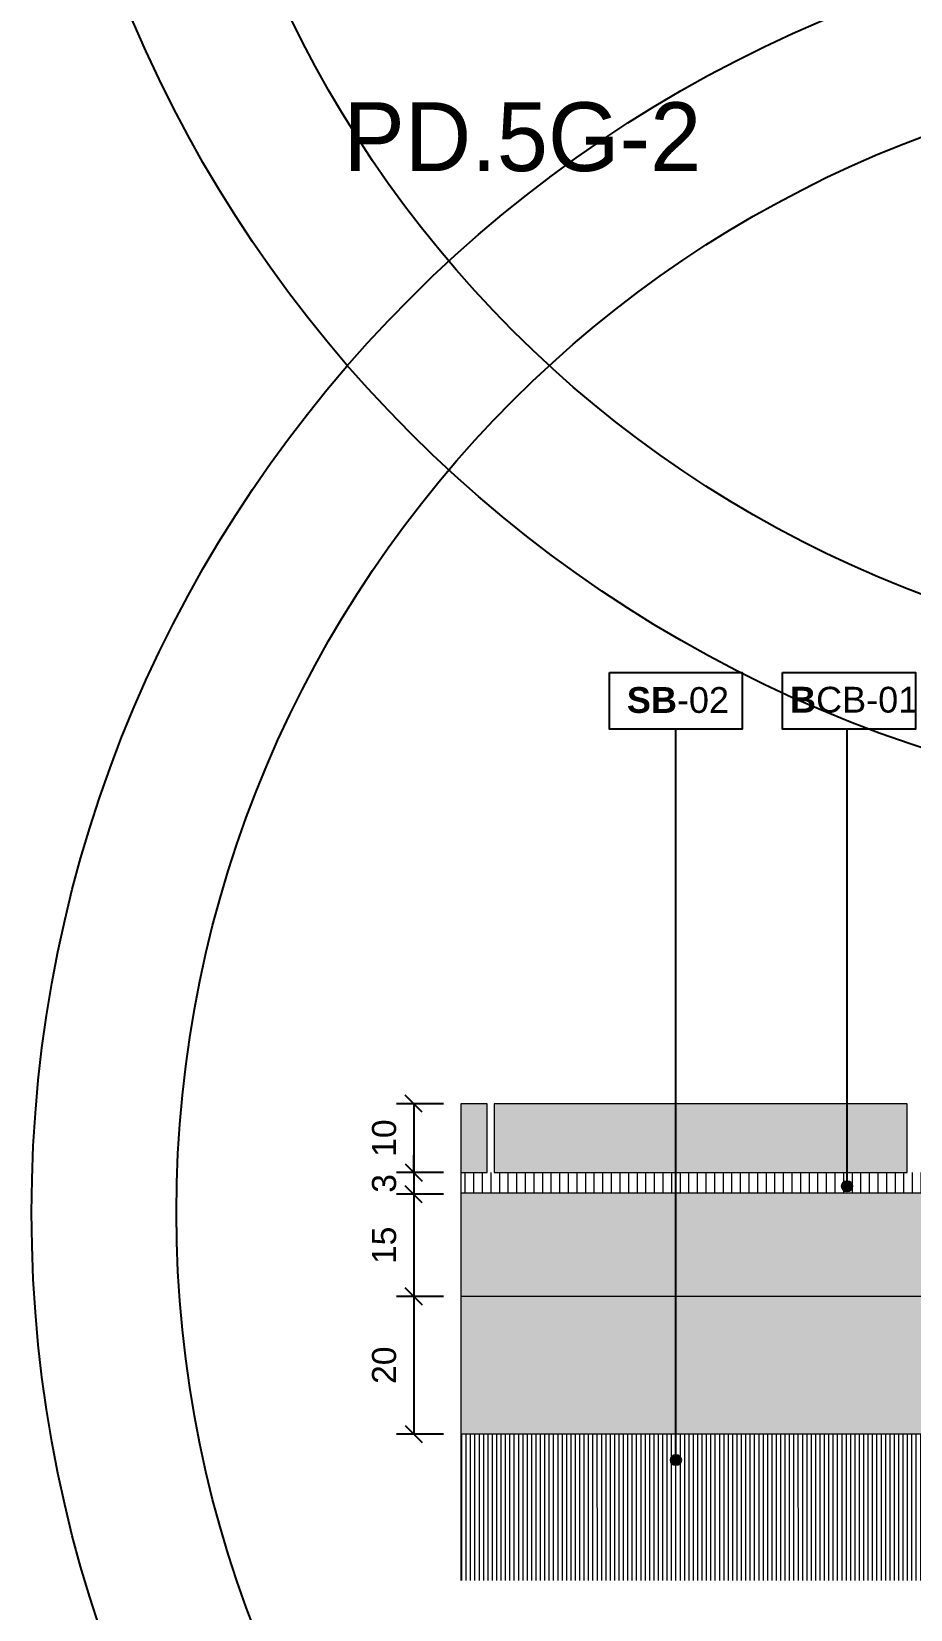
# Model space of a CAD drawing. Header units: metres. Extents: x -325 to 301, y -147 to 149.
# Drawn here: x 62.541 to 63.818, y 57.569 to 59.862 of the extents above; entities that cross this region are included whole.
import ezdxf

# ---------------------------------------------------------------- set-up
doc = ezdxf.new("R2010")
doc.units = ezdxf.units.M
doc.layers.get('Defpoints').update_dxf_attribs({"lineweight": 13})
doc.layers.add('-aux', color=50, linetype='Continuous', plot=False)
doc.layers.add('-AUX-TWQ', color=1, linetype='Continuous', plot=False)
doc.layers.add('0-TX-1_25', color=7, linetype='Continuous', true_color=0x3f4f7f)
doc.layers.add('3-TR-paviment fort', color=7, linetype='Continuous', true_color=0xd1d1d1)
for name, color, linetype, lineweight in [('1-CM', 7, 'Continuous', 0), ('2-L-secció', 1, 'Continuous', 0), ('3-TR Seleccionat', 44, 'Continuous', 0), ('3-TR Tot-u', 37, 'Continuous', 0)]:
    doc.layers.add(name, color=color, linetype=linetype, lineweight=lineweight)
doc.layers.add('3-TR sorra granitica', color=7, linetype='Continuous', lineweight=0, true_color=0xf2dac9)
doc.layers.add('3-TR tot_u', color=7, linetype='Continuous', lineweight=5, true_color=0x787878)
doc.layers.add('A-KEYPLAN_HATCH', color=7, linetype='Continuous')
doc.layers.add('A_TEXT_2', color=7, linetype='Continuous')
doc.styles.get("Standard").update_dxf_attribs({"font": 'arial.ttf'})
doc.styles.add('x-llegenda materials$0$ENGRAVERS', font='TT0586M.TTF')
doc.dimstyles.new('ISO-25', dxfattribs={"dimtxt": 0.1, "dimasz": 0.1, "dimexe": 0.1, "dimexo": 0.1, "dimgap": 0.1, "dimtad": 1, "dimdec": 0, "dimlfac": 100, "dimzin": 9, "dimtxsty": 'Standard', "dimblk": 'OBLIQUE', "dimcen": 0.1, "dimadec": 0, "dimazin": 0, "dimtfac": 1, "dimtdec": 0, "dimtmove": 0, "dimatfit": 3, "dimldrblk": 'OBLIQUE', "dimfxl": 1, "dimarcsym": 0})

# ---------------------------------------------------------------- blocks, each defined once
blk = doc.blocks.new('hatch keyplan 2')
at = {"layer": 'A-KEYPLAN_HATCH'}
blk.add_lwpolyline([(0, 0.00548), (0.01287, 0.00548), (0.01287, 0), (0, 0)], close=True, dxfattribs=at)
blk = doc.blocks.new('hatch keyplan')
at = {"layer": 'A-KEYPLAN_HATCH'}
blk.add_blockref('hatch keyplan 2', (1.43058, 0.85215), dxfattribs=at)
blk = doc.blocks.new('SB-02')
at = {"layer": 'A-KEYPLAN_HATCH'}
blk.add_blockref('hatch keyplan', (-1.43058, -0.85215), dxfattribs=at)
at = {"layer": 'A_TEXT_2', "insert": (-0.0008, 0.00408), "char_height": 0.0025, "attachment_point": 1}
blk.add_mtext_dynamic_manual_height_columns('\\pi0.00249;{\\fArial|b1|i0|c0|p34;SB}-02', width=0.0145619, gutter_width=0.015, heights=[0], dxfattribs=at)
blk = doc.blocks.new('B-CB01')
at = {"layer": 'A-KEYPLAN_HATCH'}
blk.add_blockref('hatch keyplan', (-1.43058, -0.85215), dxfattribs=at)
at = {"layer": 'A_TEXT_2', "insert": (-0.0008, 0.00411), "char_height": 0.0025, "attachment_point": 1}
blk.add_mtext_dynamic_manual_height_columns('\\pi0.00152;{\\fArial|b1|i0|c0|p34;B}CB-01', width=0.0145619, gutter_width=0.015, heights=[0], dxfattribs=at)
blk = doc.blocks.new('POINT')
at = {"layer": '0-TX-1_25'}
h = blk.add_hatch(dxfattribs=at)
h.set_pattern_fill('ANGLE', color=256)
h.set_pattern_definition([(0, (-83.747, -12.726), (0, 6.985), [5.08, -1.905]), (90, (-83.747, -12.726), (-6.985, 4e-16), [5.08, -1.905])])
edge = h.paths.add_edge_path()
edge.add_arc((0, 0), 0.0075, 0, 360)
h = blk.add_hatch(color=256, dxfattribs=at)
h.dxf.hatch_style = 1
edge = h.paths.add_edge_path()
edge.add_arc((0, 0), 0.0075, 0, 360)
blk.add_circle((0, 0), 0.0075, dxfattribs=at)
blk = doc.blocks.new('_Oblique')
at = {"color": 0, "lineweight": -2}
blk.add_line((-0.5, -0.5), (0.5, 0.5), dxfattribs=at)
blk = doc.blocks.new('*D1231')
at = {"layer": '0-TX-1_25', "color": 0, "lineweight": -2, "transparency": 16777216}
for p, q in [((63.1393, 58.3042), (63.0709, 58.3042)), ((63.0959, 58.3042), (63.0959, 58.2042)), ((63.1393, 58.2042), (63.0709, 58.2042))]:
    blk.add_line(p, q, dxfattribs=at)
at = {"layer": 'Defpoints', "color": 0, "transparency": 16777216}
for p in [(63.1643, 58.3042), (63.0959, 58.2042), (63.1643, 58.2042)]:
    blk.add_point(p, dxfattribs=at)
at = {"layer": '0-TX-1_25', "color": 0, "lineweight": -2, "transparency": 16777216, "xscale": 0.025, "yscale": 0.025, "zscale": 0.025}
for p, rotation in [((63.0959, 58.3042), 90), ((63.0959, 58.2042), 270)]:
    blk.add_blockref('_Oblique', p, dxfattribs=dict(at, rotation=rotation))
at = {"layer": '0-TX-1_25', "color": 0, "transparency": 16777216, "insert": (63.053, 58.2542), "char_height": 0.035, "attachment_point": 5, "rotation": 90}
blk.add_mtext('10', dxfattribs=at)
blk = doc.blocks.new('*D1232')
at = {"layer": '0-TX-1_25', "color": 0, "lineweight": -2, "transparency": 16777216}
for p, q in [((63.0959, 58.2042), (63.0959, 58.2292)), ((63.1393, 58.2042), (63.0709, 58.2042)), ((63.0959, 58.2042), (63.0959, 58.1726)), ((63.1393, 58.1726), (63.0709, 58.1726)), ((63.0959, 58.1726), (63.0959, 58.1476))]:
    blk.add_line(p, q, dxfattribs=at)
at = {"layer": 'Defpoints', "color": 0, "transparency": 16777216}
for p in [(63.1643, 58.2042), (63.0959, 58.1726), (63.1643, 58.1726)]:
    blk.add_point(p, dxfattribs=at)
at = {"layer": '0-TX-1_25', "color": 0, "lineweight": -2, "transparency": 16777216, "xscale": 0.025, "yscale": 0.025, "zscale": 0.025}
for p, rotation in [((63.0959, 58.2042), 270), ((63.0959, 58.1726), 90)]:
    blk.add_blockref('_Oblique', p, dxfattribs=dict(at, rotation=rotation))
at = {"layer": '0-TX-1_25', "color": 0, "transparency": 16777216, "insert": (63.053, 58.1884), "char_height": 0.035, "attachment_point": 5, "rotation": 90}
blk.add_mtext('3', dxfattribs=at)
blk = doc.blocks.new('*D1233')
at = {"layer": '0-TX-1_25', "color": 0, "lineweight": -2, "transparency": 16777216}
for p, q in [((63.1393, 58.1726), (63.0709, 58.1726)), ((63.0959, 58.1726), (63.0959, 58.0242)), ((63.1393, 58.0242), (63.0709, 58.0242))]:
    blk.add_line(p, q, dxfattribs=at)
at = {"layer": 'Defpoints', "color": 0, "transparency": 16777216}
for p in [(63.1643, 58.1726), (63.0959, 58.0242), (63.1643, 58.0242)]:
    blk.add_point(p, dxfattribs=at)
at = {"layer": '0-TX-1_25', "color": 0, "lineweight": -2, "transparency": 16777216, "xscale": 0.025, "yscale": 0.025, "zscale": 0.025}
for p, rotation in [((63.0959, 58.1726), 90), ((63.0959, 58.0242), 270)]:
    blk.add_blockref('_Oblique', p, dxfattribs=dict(at, rotation=rotation))
at = {"layer": '0-TX-1_25', "color": 0, "transparency": 16777216, "insert": (63.053, 58.0984), "char_height": 0.035, "attachment_point": 5, "rotation": 90}
blk.add_mtext('15', dxfattribs=at)
blk = doc.blocks.new('*D1234')
at = {"layer": '0-TX-1_25', "color": 0, "lineweight": -2, "transparency": 16777216}
for p, q in [((63.1393, 58.0242), (63.0709, 58.0242)), ((63.0959, 58.0242), (63.0959, 57.8242)), ((63.1393, 57.8242), (63.0709, 57.8242))]:
    blk.add_line(p, q, dxfattribs=at)
at = {"layer": 'Defpoints', "color": 0, "transparency": 16777216}
for p in [(63.1643, 58.0242), (63.0959, 57.8242), (63.1643, 57.8242)]:
    blk.add_point(p, dxfattribs=at)
at = {"layer": '0-TX-1_25', "color": 0, "lineweight": -2, "transparency": 16777216, "xscale": 0.025, "yscale": 0.025, "zscale": 0.025}
for p, rotation in [((63.0959, 58.0242), 90), ((63.0959, 57.8242), 270)]:
    blk.add_blockref('_Oblique', p, dxfattribs=dict(at, rotation=rotation))
at = {"layer": '0-TX-1_25', "color": 0, "transparency": 16777216, "insert": (63.053, 57.9242), "char_height": 0.035, "attachment_point": 5, "rotation": 90}
blk.add_mtext('20', dxfattribs=at)

msp = doc.modelspace()

# ---------------------------------------------------------------- hatches: boundary and pattern name
at = {"layer": '3-TR Seleccionat'}
h = msp.add_hatch(dxfattribs=at)
h.set_pattern_fill('ANSI31', color=256, scale=0.002, angle=225, style=0)
h.set_pattern_definition([(270, (441140.611102, -650778.7922614), (-0.00635, -2e-18), [])])
h.paths.add_polyline_path([(65.9997, 57.8242), (65.9997, 57.6113), (63.1643, 57.6113), (63.1643, 57.8228), (64.7557, 57.8242)])
at = {"layer": '3-TR sorra granitica'}
h = msp.add_hatch(dxfattribs=at)
h.set_pattern_fill('LINE', color=256, scale=0.1, angle=54.3535, style=0)
h.set_pattern_definition([(90, (86.833365, 266.359821), (-0.0125, -5e-12), [])])
h.paths.add_polyline_path([(64.4229, 58.1742), (64.4311, 58.2042), (63.1643, 58.2042), (63.1643, 58.1742)])
h.paths.add_polyline_path([(64.7376, 58.2042), (64.745, 58.1742), (65.9997, 58.1742), (65.9997, 58.2042)])
at = {"layer": '3-TR Tot-u'}
h = msp.add_hatch(dxfattribs=at)
h.set_pattern_fill('EARTH', color=256, scale=0.005, angle=-80.8248, style=0)
h.set_pattern_definition([(279.175244, (-123.801453, 17.53826), (0.036406452, -0.0262810815), [0.03175, -0.03175]), (279.175244, (-123.7897, 17.54016), (0.036406452, -0.0262810815), [0.03175, -0.03175]), (279.175244, (-123.777945, 17.542057), (0.036406452, -0.0262810815), [0.03175, -0.03175]), (9.175244, (-123.773394, 17.538772), (0.0262810815, 0.036406452), [0.03175, -0.03175]), (9.175244, (-123.771495, 17.527018), (0.0262810815, 0.036406452), [0.03175, -0.03175]), (9.175244, (-123.769597, 17.515264), (0.0262810815, 0.036406452), [0.03175, -0.03175])])
h.paths.add_polyline_path([(64.7882, 58.0242), (64.8458, 57.8242), (65.9997, 57.8242), (65.9997, 58.0242)])
h.paths.add_polyline_path([(64.3429, 57.8242), (64.3886, 58.0242), (63.1643, 58.0242), (63.1643, 57.8242)])
at = {"layer": '3-TR tot_u'}
h = msp.add_hatch(dxfattribs=at)
h.set_pattern_fill('AR-CONC', color=256, scale=0.0002, angle=90.2664)
h.set_pattern_definition([(140.2664143104, (269983.5665, -738413.228315), (0.0030183585511, 0.0364513625844), [0.00381, -0.04191]), (85.2664143104, (269983.5665, -738413.228315), (-0.0381781810675, -0.0072262829332), [0.003048, -0.033528116834]), (190.7178590104, (269983.56675, -738413.225278), (-0.0351598209585, 0.0292250795622), [0.00323800176, -0.03561804892]), (136.4506143104, (269983.55634, -738413.228363), (0.0081562825582, 0.0542543196878), [0.005715, -0.062865]), (186.9019719204, (269983.55702, -738413.22384), (-0.049705465848, 0.047250217616), [0.004857004628, -0.053427121632]), (81.45056548, (269983.55634, -738413.22836), (-0.0497054658455, 0.0472502176188), [0.004571993414, -0.050291946384]), (111.2664143104, (269983.558855, -738413.22327), (0.0203118235131, 0.0304176527954), [0.00381, -0.04191]), (56.2664143104, (269983.558855, -738413.22327), (-0.0368946682902, 0.0121889849718), [0.003048, -0.033528]), (161.7178593104, (269983.560548, -738413.220736), (-0.016582844967, 0.0426066376987), [0.00323800176, -0.03561798752]), (127.7664143104, (269983.566499, -738413.228315), (-0.0169136972324, 0.00053908133522), [0, -0.0331216, 0, -0.034036, 0, -0.033655]), (97.7664143104, (269983.566499, -738413.228315), (-0.02009803784808, 0.0132706243038), [0, -0.0194056, 0, -0.0323596, 0, -0.012827]), (57.7664143104, (269983.566552, -738413.239644), (0.00101964285024, 0.02712315336895), [0, -0.0127, 0, -0.039624, 0, -0.052578]), (47.7664143104, (269983.566575, -738413.244724), (-0.0052229971542, 0.0296018704426), [0, -0.01651, 0, -0.0263144, 0, -0.037338])])
h.paths.add_polyline_path([(64.3886, 58.0242), (64.4229, 58.1742), (63.1643, 58.1742), (63.1643, 58.0242)])
h.paths.add_polyline_path([(64.745, 58.1742), (64.7882, 58.0242), (65.9997, 58.0242), (65.9997, 58.1742)])
at = {"layer": '3-TR-paviment fort'}
for points in [[(63.1643, 58.2042), (63.2028, 58.2042), (63.2028, 58.3042), (63.1643, 58.3042)], [(63.2128, 58.2042), (63.8128, 58.2042), (63.8128, 58.3042), (63.2128, 58.3042)]]:
    msp.add_hatch(color=256, dxfattribs=at).paths.add_polyline_path(points)

# ---------------------------------------------------------------- linework, layer by layer
at = {"layer": '-AUX-TWQ'}
for centre, radius in [((64.42, 60.6076), 1.8794), ((64.42, 60.6076), 1.6689), ((64.42, 58.1461), 1.8794), ((64.42, 58.1461), 1.6689)]:
    msp.add_circle(centre, radius, dxfattribs=at)
at = {"layer": '0-TX-1_25'}
for points in [[(63.4769, 57.7864), (63.4769, 58.8484)], [(63.7257, 58.1842), (63.7257, 58.8484)]]:
    msp.add_lwpolyline(points, dxfattribs=at)
at = {"layer": '1-CM'}
msp.add_line((64.7343, 58.1742), (63.1643, 58.1742), dxfattribs=at)
for points in [[(63.1643, 58.2042), (63.2028, 58.2042), (63.2028, 58.3042), (63.1643, 58.3042)], [(63.2128, 58.2042), (63.8128, 58.2042), (63.8128, 58.3042), (63.2128, 58.3042)]]:
    msp.add_lwpolyline(points, close=True, dxfattribs=at)
for points in [[(64.3886, 58.0242), (63.1643, 58.0242)], [(65.9997, 57.8242), (63.1643, 57.8242)]]:
    msp.add_lwpolyline(points, dxfattribs=at)
at = {"layer": '2-L-secció'}
msp.add_lwpolyline([(63.1643, 58.3042), (63.1643, 57.6113)], dxfattribs=at)

# ---------------------------------------------------------------- block references
at = {"layer": '0-TX-1_25', "xscale": 15, "yscale": 15, "zscale": 15}
for name, p in [('SB-02', (63.3803, 58.8484)), ('B-CB01', (63.632, 58.8484))]:
    msp.add_blockref(name, p, dxfattribs=at)
at = {"layer": '0-TX-1_25'}
for p in [(63.7257, 58.1842), (63.4769, 57.7864)]:
    msp.add_blockref('POINT', p, dxfattribs=at)

# ---------------------------------------------------------------- texts
at = {"layer": '-aux', "insert": (62.9937, 59.7594), "char_height": 0.1, "width": 19.210099, "attachment_point": 1, "style": 'x-llegenda materials$0$ENGRAVERS'}
msp.add_mtext('PD.5G-2', dxfattribs=at)

# ---------------------------------------------------------------- dimensions: what is measured, and where the dimension line sits
at = {"layer": '0-TX-1_25'}
for base, p1, p2, picture, middle in [((63.0959, 58.2042), (63.1643, 58.3042), (63.1643, 58.2042), '*D1231', (63.053, 58.2542)), ((63.0959, 58.0242), (63.1643, 58.1726), (63.1643, 58.0242), '*D1233', (63.053, 58.0984)), ((63.0959, 57.8242), (63.1643, 58.0242), (63.1643, 57.8242), '*D1234', (63.053, 57.9242))]:
    dim = msp.add_linear_dim(base=base, p1=p1, p2=p2, angle=90, dimstyle='ISO-25', override={"dimtxt": 0.035, "dimasz": 0.025, "dimexe": 0.025, "dimexo": 0.025, "dimgap": 0.025, "dimblk1": 'Oblique', "dimblk2": 'Oblique', "dimsah": 1, "dimfxl": 0.1, "dimfxlon": 1, "dimarcsym": 1}, dxfattribs=at)
    dim.commit()
    dim.dimension.update_dxf_attribs({"geometry": picture, "text_midpoint": middle})
dim = msp.add_linear_dim(base=(63.0959, 58.1726), p1=(63.1643, 58.2042), p2=(63.1643, 58.1726), angle=90, dimstyle='ISO-25', override={"dimtxt": 0.035, "dimasz": 0.025, "dimexe": 0.025, "dimexo": 0.025, "dimgap": 0.025, "dimblk1": 'Oblique', "dimblk2": 'Oblique', "dimsah": 1, "dimfxl": 0.1, "dimfxlon": 1, "dimarcsym": 1}, dxfattribs=at)
dim.commit()
dim.dimension.update_dxf_attribs({"geometry": '*D1232', "text_midpoint": (63.0959, 58.1884), "dimtype": 160})

doc.saveas('drawing.dxf')
